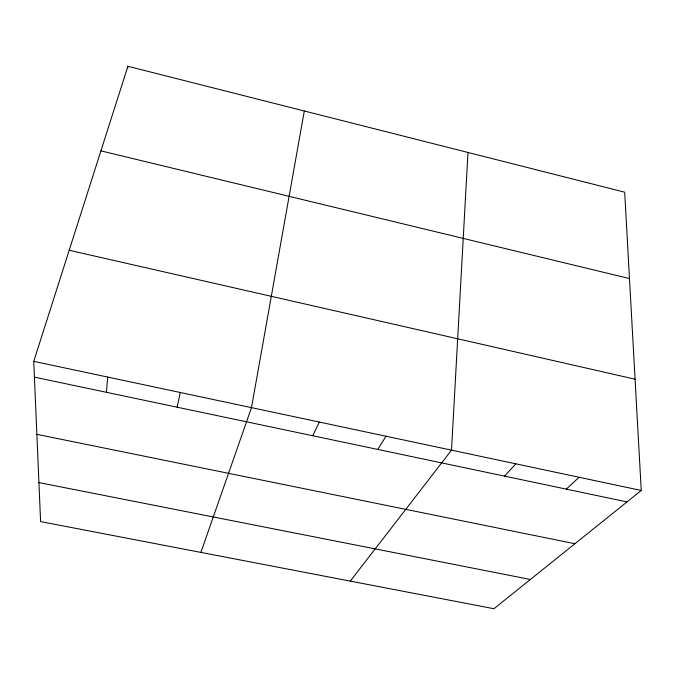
<?xml version="1.0" encoding="UTF-8"?>
<svg xmlns="http://www.w3.org/2000/svg" width="675" height="675" viewBox="0 0 675 675"><rect width="100%" height="100%" fill="white"/><g stroke="black" fill="none" stroke-linecap="round" stroke-linejoin="round"><path stroke-width="1.01" d="M467.986 152.466L451.507 450.149L350.283 581.116M127.744 68.31L127.904 66.277L624.687 192.181L641.25 490.48L493.94 608.723L40.593 521.598L33.75 361.353L127.904 66.277M106.431 392.31L107.705 377.072M304.315 110.987L251.488 407.632L200.888 552.403M177.128 407.194L180.276 392.496M312.711 435.738L319.359 422.061M377.747 449.432L386.024 436.227M504.495 476.12L515.86 463.826M566.266 489.122L579.099 477.267M38.931 482.591L530.381 579.479M36.872 434.354L574.914 543.729M34.425 377.148L627.008 501.913M33.75 361.353L641.25 490.48M69.196 250.273L635.074 379.198M100.912 150.863L629.488 278.573"/></g></svg>
